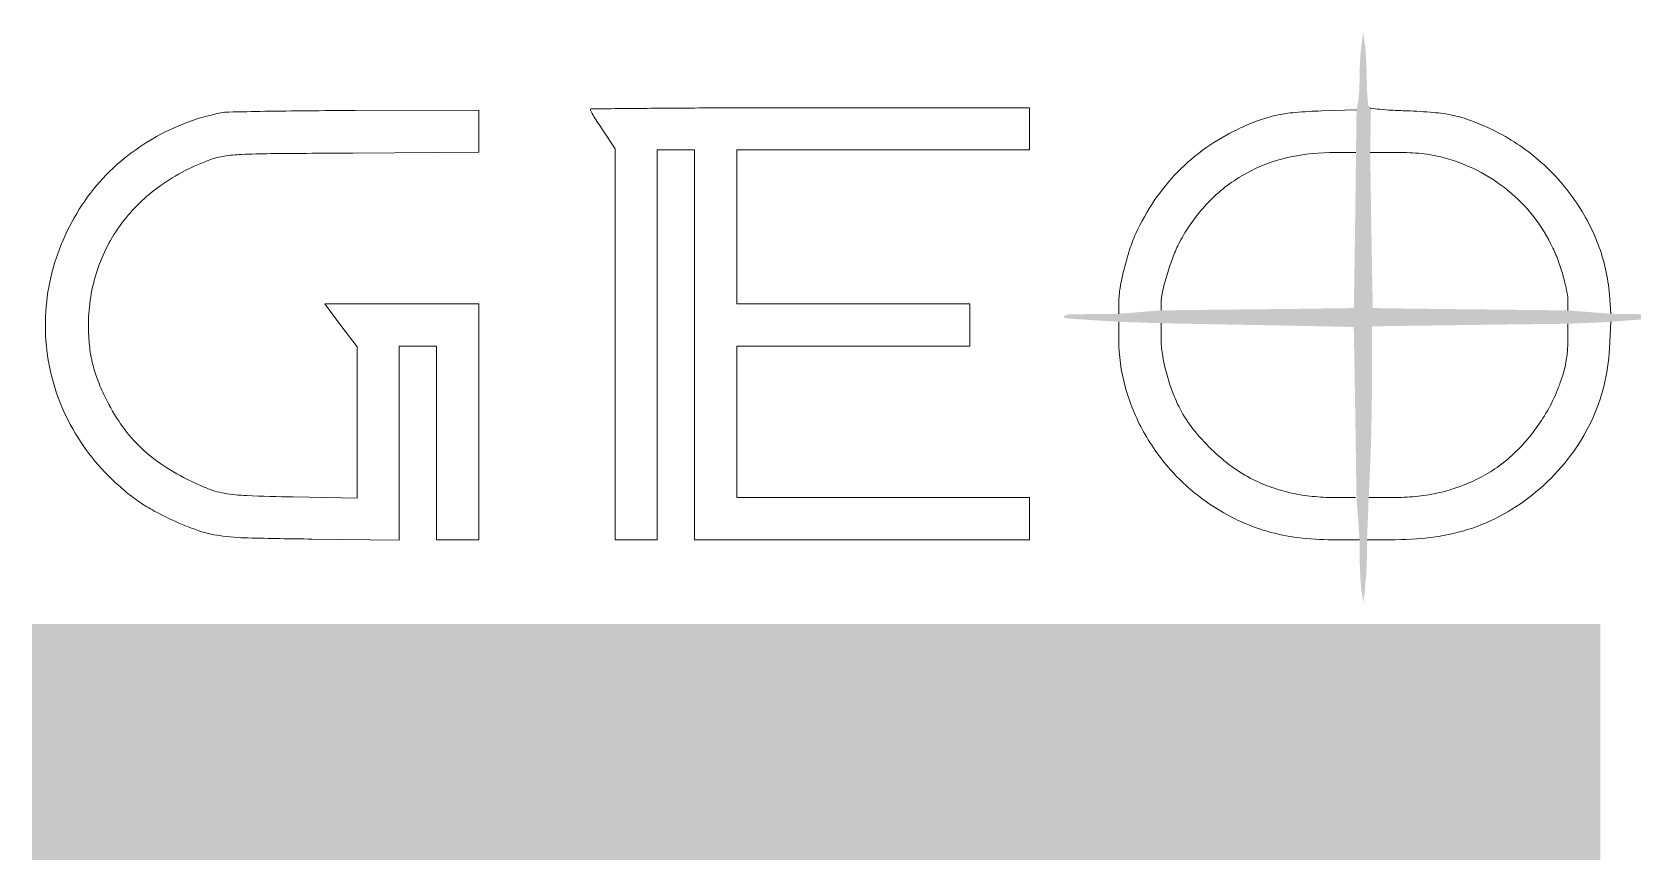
# Model space of a CAD drawing. Header units: millimetres. Extents: x 88261 to 90953, y 390274 to 392322.
# Drawn here: x 88398.9 to 88434.17, y 391669.76 to 391687.98 of the extents above; entities that cross this region are included whole.
import ezdxf

# ---------------------------------------------------------------- set-up
doc = ezdxf.new("R2010")
doc.units = ezdxf.units.MM
doc.header["$LTSCALE"] = 25
doc.layers.add('CARTOUCHE', color=7, linetype='Continuous')

msp = doc.modelspace()

# ---------------------------------------------------------------- hatches: boundary and pattern name
at = {"layer": 'CARTOUCHE', "lineweight": 18}
h = msp.add_hatch(color=250, dxfattribs=at)
h.dxf.hatch_style = 1
edge = h.paths.add_edge_path()
edge.add_line((88428.37682001613, 391685.333178998), (88428.39319326187, 391686.3080317876))
edge.add_arc((88428.40238114673, 391686.3718636474), 0.06448971579772005, 212.8659199016519, 261.80916912650514, ccw=False)
edge.add_arc((88428.43590243167, 391686.3935211666), 0.1043986713402147, 186.0202106367225, 212.8658740740559, ccw=False)
edge.add_arc((88434.01426029071, 391686.9818171363), 5.713691723817414, 184.5023271065326, 186.0201847044792, ccw=False)
edge.add_arc((88432.90701067395, 391686.8946346093), 4.603015125613179, 182.2385938999627, 184.5023911120842, ccw=False)
edge.add_arc((88435.50859764247, 391686.996338729), 7.206589300094498, 180.6206371656866, 182.2386430970711, ccw=False)
edge.add_arc((88418.95444994589, 391686.8170030625), 9.34852976468669, 0.6207072933537882, 1.962329941071835)
edge.add_arc((88417.22759821656, 391686.7578393605), 11.07639470123235, 1.962316583954982, 3.143745092480347)
edge.add_arc((88418.36742403131, 391686.8204584105), 9.934850118438252, 3.143656127583573, 4.331959945890126)
edge.add_arc((88426.01754150091, 391687.3999654921), 2.262814811491418, 4.331953134490058, 7.896150800018173)
edge.add_line((88428.25890187436, 391687.7108264698), (88428.22099796496, 391687.9841192825))
edge.add_line((88428.22099796525, 391687.9841192823), (88428.18217754073, 391687.6834971886))
edge.add_arc((88431.12846693868, 391687.3030300571), 2.970753516390085, 172.6418677379724, 175.4118691961524)
edge.add_arc((88436.08804904245, 391686.9050193159), 7.946280342525443, 175.4118240333538, 176.7408420374959)
edge.add_arc((88436.51798925974, 391686.8805405328), 8.376916849301573, 176.7408689037175, 178.0575114317779)
edge.add_arc((88433.37761709961, 391686.9870496711), 5.234739022057308, 178.0575207558412, 179.930134339039)
edge.add_arc((88422.74508352828, 391687.0000117777), 5.397802450868371, 358.2188882868127, 359.9301668250384, ccw=False)
edge.add_arc((88422.57689754158, 391687.0052344259), 5.566069506320558, 356.5466439704362, 358.218963501737, ccw=False)
edge.add_arc((88423.20200580842, 391686.9675051793), 4.939823675317771, 354.8922780529327, 356.5467222426598, ccw=False)
edge.add_arc((88427.29809571203, 391686.6013821501), 0.8274036370375383, 348.69005525106274, 354.8922985110535, ccw=False)
edge.add_line((88428.10943169432, 391686.4391147729), (88428.07645656605, 391686.274238968))
edge.add_line((88428.07645656605, 391686.274238968), (88428.06671761296, 391685.4863732107))
edge.add_line((88428.06671761355, 391685.4863732106), (88428.04283165722, 391683.6250989178))
edge.add_arc((88028.35945011378, 391688.7543854637), 399.7162932161204, 359.170777089729, 359.2647421628653, ccw=False)
edge.add_arc((88224.70189539745, 391685.9124875923), 203.3532819243008, 359.01496077577315, 359.1708052720279, ccw=False)
edge.add_arc((83801.90632617363, 391761.9495397543), 4626.802420373217, 359.008870989098, 359.0150589332839, ccw=False)
edge.add_arc((88428.00585968391, 391681.9171379141), 0.01065076800678347, 314.5844371168348, 359.0088885955419, ccw=False)
edge.add_arc((88428.00572321605, 391681.9172763887), 0.01084518718100135, 270.81307076508574, 314.58438974497153, ccw=False)
edge.add_arc((88298.58026872127, 400800.423643315), 9119.435679678856, 270.8092890823922, 270.81318519539866, ccw=False)
edge.add_arc((88422.92010134173, 391998.0388210684), 316.1727077523441, 270.68507211082556, 270.8092893486464, ccw=False)
edge.add_arc((88419.2706619043, 392303.1933254527), 621.3490337577995, 270.6101850342484, 270.6851279111803, ccw=False)
edge.add_line((88425.88774117146, 391681.8795271085), (88423.76972187194, 391681.8569685363))
edge.add_line((88423.76972187223, 391681.8569685363), (88422.84052630828, 391681.7803724315))
edge.add_line((88422.84052630799, 391681.7803724308), (88422.30760532286, 391681.7749240651))
edge.add_arc((88422.76332881447, 391637.1984074933), 44.5788460324294, 90.5857371791007, 91.32416263020318)
edge.add_arc((88421.73652579571, 391681.6196912911), 0.1456964850557499, 91.32415781389543, 133.187201179481)
edge.add_arc((88421.65348175477, 391681.7081637897), 0.02435524876871221, 133.187169278735, 265.4204981378471)
edge.add_arc((88424.13117855816, 391712.6416942745), 31.0569556829546, 265.4205309885543, 266.381260991863)
edge.add_line((88422.17095891683, 391681.6466618457), (88422.84052630799, 391681.6043168725))
edge.add_line((88422.84052630799, 391681.6043168725), (88423.76972187194, 391681.5720847732))
edge.add_line((88423.76972187223, 391681.5720847731), (88425.88774117175, 391681.5327963625))
edge.add_arc((88413.28466597392, 391002.0910387889), 679.5586357624661, 88.86880742302043, 88.93733317327599, ccw=False)
edge.add_arc((88419.88120181923, 391336.1598150416), 345.4247381224845, 88.75515702332791, 88.86883184055978, ccw=False)
edge.add_arc((88186.71870830032, 380606.192793919), 11077.92477412384, 88.75194840437382, 88.75515696802631, ccw=False)
edge.add_arc((88428.00553215173, 391681.4801543381), 0.009381450759404563, 43.643424895504324, 88.7520198707964, ccw=False)
edge.add_arc((88428.00509083696, 391681.479733424), 0.009991308641374843, 1.067466861583796, 43.64349606516549, ccw=False)
edge.add_arc((80368.24136309413, 391531.3128117076), 8061.172528524856, 1.0634968959761864, 1.0673930089827763, ccw=False)
edge.add_arc((88145.4513656706, 391675.6861552976), 282.622593831524, 0.9406740017652737, 1.0635161412773186, ccw=False)
edge.add_arc((87872.07407108246, 391671.1973239935), 556.0367390450037, 0.866664161615688, 0.9406903061722005, ccw=False)
edge.add_line((88428.0472006803, 391679.6076945693), (88428.07551982783, 391677.7356388007))
edge.add_line((88428.07551982783, 391677.7356388008), (88428.1424068776, 391676.8064432368))
edge.add_line((88428.1424068773, 391676.806443237), (88428.14645833423, 391676.3555100956))
edge.add_arc((88434.86613767542, 391676.4158776233), 6.719950497027732, 180.514713770085, 182.1409698804005)
edge.add_arc((88436.31664750894, 391676.4700929576), 8.171473173140791, 182.1408923200766, 183.5453088879516)
edge.add_arc((88435.49766970071, 391676.4193505032), 7.350924913205662, 183.5452969668725, 184.961172256826)
edge.add_arc((88429.93815508991, 391675.9367516404), 1.77050339069125, 184.9611561424117, 189.0383519958176)
edge.add_line((88428.189635319, 391675.6586134231), (88428.22876084712, 391675.4126498916))
edge.add_line((88428.22876084741, 391675.4126498918), (88428.26718313881, 391675.7952598299))
edge.add_arc((88421.87348738633, 391676.4373236715), 6.425853355676855, 354.2655027964533, 355.7817561828696)
edge.add_arc((88417.55154210754, 391676.7560822826), 10.75953747473258, 355.7818031037247, 356.812432638169)
edge.add_arc((88418.00137905608, 391676.7310362426), 10.30900380871897, 356.8124002588667, 357.8510510389626)
edge.add_arc((88424.23339586501, 391676.4971913521), 4.072601245078104, 357.8509911607549, 359.9291667146809)
edge.add_line((88428.30599399778, 391676.4921565021), (88428.30638262298, 391676.8064897902))
edge.add_line((88428.3063826224, 391676.8064897903), (88428.34403663, 391677.7356388007))
edge.add_line((88428.3440366303, 391677.7356388008), (88428.37966821913, 391678.5145233174))
edge.add_arc((88408.12620196346, 391679.4410729222), 20.27464893736568, 357.3806758343888, 358.4445362270199)
edge.add_arc((88367.134137846, 391680.5542885868), 61.28182598890763, 358.4444510849934, 358.9108380864265)
edge.add_arc((88362.66029093793, 391680.6393503735), 65.75648146893882, 358.9108327543005, 359.3721777477914)
edge.add_arc((88383.84109657229, 391680.4072242936), 44.57440390711439, 359.3722121005695, 359.9896397965987)
edge.add_line((88428.4154997507, 391680.3991643649), (88428.41569969052, 391681.5049055738))
edge.add_line((88428.41569969052, 391681.5049055743), (88429.57719414524, 391681.5208038368))
edge.add_arc((88451.98398824054, 390044.4355014183), 1637.238636184662, 90.76605316843069, 90.78415863471918, ccw=False)
edge.add_arc((88468.40465525136, 388816.1157477356), 2865.668143965253, 90.75407305027107, 90.76599057239912, ccw=False)
edge.add_arc((88467.41883386538, 388890.8435822837), 2790.933807179917, 90.74210898686869, 90.75402650899667, ccw=False)
edge.add_arc((88446.18645473936, 390530.0069751113), 1151.632906701529, 90.71894430036218, 90.74209179520682, ccw=False)
edge.add_line((88431.73620736663, 391681.5492201673), (88432.73216621776, 391681.5617186048))
edge.add_line((88432.73216621805, 391681.5617186052), (88433.67770148179, 391681.601605317))
edge.add_line((88433.67770148179, 391681.6016053169), (88434.08849758329, 391681.6363303385))
edge.add_arc((88435.38593654142, 391666.2875105825), 15.40355854163255, 94.18360983123802, 94.83173796127431, ccw=False)
edge.add_arc((88435.61916453327, 391663.0987845943), 18.60080246788469, 93.62090394300748, 94.1835473674775, ccw=False)
edge.add_arc((88435.50156378973, 391664.9568383431), 16.73903082036911, 93.0547499828898, 93.62083113327611, ccw=False)
edge.add_arc((88434.81881018932, 391677.7506226201), 3.927041567960631, 91.39296855134279, 93.05474621695771, ccw=False)
edge.add_arc((88434.71799151594, 391681.8966932634), 0.220254681814903, 271.3929698933792, 296.1857749080498)
edge.add_arc((88434.80850618886, 391681.7126278847), 0.01513771587518368, 296.1856584359072, 439.7950906544458)
edge.add_arc((88434.37436709966, 391679.3009621173), 2.465567988617475, 79.79512283019537, 86.27446541352464)
edge.add_arc((88434.10406217241, 391675.1498023646), 6.625518954989498, 86.2744338192853, 89.37257165947607)
edge.add_line((88434.17661472893, 391681.7749240657), (88433.67912440823, 391681.7803724314))
edge.add_line((88433.67912440823, 391681.7803724308), (88432.73372613359, 391681.8553324949))
edge.add_line((88432.7337261333, 391681.8553324952), (88430.58837755205, 391681.8788829568))
edge.add_arc((88437.7597039842, 392335.1393531433), 653.2998314944155, 269.2988541651295, 269.37104684492823, ccw=False)
edge.add_arc((88433.82567757013, 392013.6623584812), 331.7987667053928, 269.1789600696244, 269.2988228294371, ccw=False)
edge.add_arc((88579.10554173199, 402150.6885330488), 10469.86593470105, 269.17547934051174, 269.17891708728223, ccw=False)
edge.add_arc((88428.44322558754, 391681.9163397995), 0.009662161165478595, 223.195668459352, 269.1753562656902, ccw=False)
edge.add_arc((88428.44393652194, 391681.9170073094), 0.01063735197757497, 181.1105947891525, 223.1956624871824, ccw=False)
edge.add_arc((94108.24690033303, 391792.0353923545), 5680.880972647209, 181.1056529030033, 181.1106949315997, ccw=False)
edge.add_arc((88654.32218858186, 391686.7761778824), 225.9406188320433, 180.9653378488749, 181.1055978996117, ccw=False)
edge.add_arc((88872.4880099346, 391690.4519729509), 444.1374040423534, 180.8807330126606, 180.9653015793836, ccw=False)
edge.add_line((88428.40307722421, 391683.6250989179), (88428.37682001613, 391685.3331789979))
h = msp.add_hatch(color=250, dxfattribs=at)
h.dxf.hatch_style = 1
h.paths.add_polyline_path([(88398.90007590322, 391672.3517703882), (88398.90007590322, 391669.7554886655), (88416.17218167492, 391669.7554886655), (88433.4442874472, 391669.7554886655), (88433.4442874472, 391672.3517703882), (88433.4442874472, 391674.9480521104), (88416.17218167492, 391674.9480521104), (88398.90007590322, 391674.9480521104)])

# ---------------------------------------------------------------- linework, layer by layer
at = {"layer": 'CARTOUCHE', "color": 1, "lineweight": 18, "elevation": 14.574}
for points in [[(88411.19839109568, 391686.2760392029, 0.133177), (88411.20604717493, 391686.2481782034, 0.002916), (88411.27868731128, 391686.1266675724, 0.006442), (88411.36691071355, 391685.9851715302, 0.004282), (88411.47154529433, 391685.8251060615), (88411.74456093315, 391685.415166843), (88411.74469949299, 391681.1108050402), (88411.74483810697, 391676.8064432375), (88412.20943588851, 391676.8064432375), (88412.67403367005, 391676.8064432375), (88412.67403367005, 391681.0971403995), (88412.67403367005, 391685.3878375615), (88413.08397288929, 391685.3878375615), (88413.49391210912, 391685.3878375615), (88413.49391210912, 391681.0971403995), (88413.49391210912, 391676.8064432375), (88417.18336508231, 391676.8064432375), (88420.8728180555, 391676.8064432375), (88420.8728180555, 391677.2710410191), (88420.8728180555, 391677.7356388012), (88417.64796286443, 391677.7356388012), (88414.42310767219, 391677.7356388012), (88414.42310767219, 391679.4027249597), (88414.42310767219, 391681.0698111185), (88416.9920601134, 391681.0698111185), (88419.56101255462, 391681.0698111185), (88419.56101255462, 391681.5344089002), (88419.56101255462, 391681.9990066823), (88416.9920601134, 391681.9990066823), (88414.42310767219, 391681.9990066823), (88414.42310767219, 391683.693422121), (88414.42310767219, 391685.3878375615), (88417.64796286443, 391685.3878375615), (88420.8728180555, 391685.3878375615), (88420.8728180555, 391685.8524353437), (88420.8728180555, 391686.3170331251), (88416.03553526831, 391686.3170331251, 0.000794), (88414.18068546947, 391686.3140873564, 0.001325), (88412.61924502061, 391686.3049911871, 7.099999999999999e-05), (88411.21504047565, 391686.292891968, 0.41264)], [(88403.05788093683, 391686.2028856582, 0.045603), (88402.23362462042, 391685.9615393542, 0.043849), (88401.45524848282, 391685.5723696784, 0.044176), (88400.76210357453, 391685.0567611919, 0.047919), (88400.19085250708, 391684.4400772708, 0.089112), (88399.39730829065, 391682.8919014165, 0.092692), (88399.20711518585, 391681.1860974284, 0.093226), (88399.64592527627, 391679.5347898307, 0.091365), (88400.656573413, 391678.1424442271, 0.016184), (88400.97721283935, 391677.8564585473, 0.024847), (88401.27419560187, 391677.6324263273, 0.024772), (88401.59260659915, 391677.4384883458, 0.015957), (88401.97881219588, 391677.2444303345, 0.024108), (88402.55639676907, 391677.0100407535, 0.050189), (88403.02821330697, 391676.896076065, 0.028074), (88403.66037789936, 391676.8450268265, 0.003358), (88405.06282883318, 391676.8201620451), (88406.98954316293, 391676.7989463243), (88406.98954316293, 391678.9343786931), (88406.98954316293, 391681.0698111185), (88407.39948238275, 391681.0698111185), (88407.809421602, 391681.0698111185), (88407.809421602, 391678.938127178), (88407.809421602, 391676.8064432375), (88408.27401938353, 391676.8064432375), (88408.73861716565, 391676.8064432375), (88408.73861716565, 391679.4027249597), (88408.73861716565, 391681.9990066823), (88407.04275611643, 391681.9990066823), (88405.34689506661, 391681.9990066823), (88405.70362133294, 391681.526073579), (88406.06034759985, 391681.0531405301), (88406.06034759985, 391679.3890068086), (88406.06034759985, 391677.7248731425), (88404.65288961394, 391677.7490901637, -0.005098), (88403.63242583844, 391677.7770577481, -0.034506), (88403.13038163906, 391677.8307688597, -0.053541), (88402.73592724494, 391677.9452828115, -0.022518), (88402.23424821947, 391678.1781328788, -0.036548), (88401.66628978419, 391678.5284204758, -0.04511), (88401.19715381152, 391678.9364658308, -0.04511), (88400.8088005698, 391679.4220354471, -0.036546), (88400.48222445912, 391680.0039691478, -0.023573), (88400.32173002983, 391680.3930881002, -0.03255), (88400.21770964697, 391680.7562187656, -0.032233), (88400.16104178183, 391681.1325336224, -0.022473), (88400.14382941736, 391681.5617381812, -0.078227), (88400.33328375692, 391682.7283398772, -0.080916), (88400.87136795366, 391683.7654194725, -0.078737), (88401.72583684471, 391684.5998869922, -0.06879), (88402.83549240761, 391685.1762356267, -0.04729700000000001), (88403.13360059081, 391685.2514519852, -0.026634), (88403.50523651083, 391685.2885052981, -0.009242), (88404.15557797154, 391685.3064829367, -0.000659), (88405.9646951154, 391685.3206563399), (88408.73861716565, 391685.3387301217), (88408.73861716565, 391685.8005523426), (88408.73861716565, 391686.2623745622), (88406.01935367828, 391686.2563858421, 0.001608), (88404.95983991161, 391686.2506440694, 0.002357), (88404.02772487054, 391686.238199845, 0.001122), (88403.23484978435, 391686.2220956285, 0.042813)]]:
    msp.add_lwpolyline(points, format="xyb", close=True, dxfattribs=at)
for points in [[(88433.6806177182, 391681.7803560772), (88433.67912440823, 391681.7803724313), (88433.64630407275, 391682.2039762915, 0.07209700000000001), (88433.39854096266, 391683.3053755148, 0.064488), (88432.84263687179, 391684.3375930132, 0.06316000000000001), (88432.0289625632, 391685.2128334704, 0.06384), (88431.02532553516, 391685.8535549685, 0.021781), (88430.58749399643, 391686.037179972, 0.03569), (88430.20143707137, 391686.1491168283, 0.031436), (88429.77031651157, 391686.2133974291, 0.012974), (88429.18091956613, 391686.2483380798, -0.005497999999999999), (88428.84038005053, 391686.2634208903, -0.012665), (88428.58486690297, 391686.2840567937, -0.00926), (88428.39319326187, 391686.3080317888, -0.08812778786472145), (88428.37177147652, 391686.3151012345)], [(88428.07645656605, 391686.2742389685), (88427.30321789655, 391686.2481013529, 0.013466), (88426.72440809692, 391686.2129125535, 0.031631), (88426.29644450586, 391686.1478418077, 0.035375), (88425.90976223204, 391686.0346146284, 0.021292), (88425.46898847766, 391685.8492172656, 0.043916), (88424.75960117561, 391685.4349974061, 0.044968), (88424.13952465256, 391684.9061543324, 0.044738), (88423.6212832082, 391684.2722544952, 0.042585), (88423.21431069198, 391683.5460717103, 0.028158), (88423.07776135945, 391683.1933823612, 0.017517), (88422.95596213109, 391682.7666998585, 0.017455), (88422.86812215956, 391682.3507569963, 0.042962), (88422.84090924572, 391682.0400006038), (88422.84052630857, 391681.7803724313)], [(88423.76972187223, 391681.8569685367), (88423.76972187223, 391682.0012321051, -0.05694), (88423.79896638944, 391682.2572003398, -0.016378), (88423.9017136101, 391682.6430200476, -0.01711), (88424.0368126324, 391683.0410241864, -0.030603), (88424.17845029471, 391683.3559541435, -0.065702), (88424.7663465343, 391684.188135077, -0.071815), (88425.5343752043, 391684.8106756073, -0.07103999999999999), (88426.45464114408, 391685.1953465561, -0.062296), (88427.48867040937, 391685.3301693895), (88428.05983195169, 391685.333153297)], [(88428.37682001671, 391685.3331789987), (88428.96143144026, 391685.3331789987, -0.011217), (88429.24675334507, 391685.3267770594, -0.015151), (88429.50410630059, 391685.3073960624, -0.016539), (88429.73959473748, 391685.2745608061, -0.019696), (88429.95890571474, 391685.2275864722, -0.05377099999855758), (88430.72866197879, 391684.9397548095, -0.055302), (88431.41149445582, 391684.4965118549, -0.055575), (88431.97773551947, 391683.916643536, -0.055327), (88432.4033359476, 391683.2254689594, -0.024315), (88432.52827897173, 391682.9238876079, -0.019169), (88432.63469870115, 391682.586814374, -0.019521), (88432.7091832363, 391682.2664537064, -0.046179), (88432.73291822552, 391682.0228220732), (88432.7337261333, 391681.8553324959)], [(88422.84052630857, 391681.6043168732), (88422.84052630857, 391681.2039909482, 0.067075), (88422.97888199711, 391680.1772859839, 0.05998), (88423.38564845122, 391679.1812548041, 0.058842), (88424.02661930275, 391678.2929971379, 0.059728), (88424.85394207382, 391677.5835355006, 0.03609), (88425.46965831862, 391677.2331295128, 0.041078), (88426.10378061567, 391676.9921725953, 0.039795), (88426.78599643608, 391676.8528317416, 0.030491), (88427.5459708934, 391676.8064432375), (88428.14240687789, 391676.8064432375)], [(88428.05216290202, 391677.7356388012), (88427.5874026856, 391677.7356388012, -0.025071), (88427.10166488454, 391677.7600096881, -0.029431), (88426.64653784625, 391677.8330412891, -0.030171), (88426.21304887609, 391677.9568845825, -0.029081), (88425.7920886876, 391678.1332504924, -0.046061), (88425.33390792989, 391678.4122424985, -0.032662), (88424.87497993541, 391678.8021822593, -0.032791), (88424.47338183149, 391679.2458837992, -0.048361), (88424.18855425814, 391679.68692314, -0.029242), (88424.02104019333, 391680.0637440255, -0.024422), (88423.88700761396, 391680.4807232127, -0.02509), (88423.79861668363, 391680.8913908124, -0.040481), (88423.76972187223, 391681.2477034226), (88423.76972187223, 391681.5713329893)], [(88428.30638256535, 391676.8064432375), (88428.9301478301, 391676.8064432375, 0.038682), (88429.88160566281, 391676.8801627711, 0.049486), (88430.73197882419, 391677.1005122077, 0.051214), (88431.49918367999, 391677.4756427768, 0.046279), (88432.2028093689, 391678.0101025647, 0.045769), (88432.79153931508, 391678.6584710155, 0.049621), (88433.23455915292, 391679.3866105773, 0.050196), (88433.52155366534, 391680.1799106884, 0.048921), (88433.64791928878, 391681.0214215098), (88433.67770148179, 391681.6016053169)], [(88432.7337261333, 391681.5617381812), (88432.7337261333, 391681.2179412332, -0.08237800000128859), (88432.58539487404, 391680.3237444768, -0.062822), (88432.14926447399, 391679.4305951416, -0.06190900000000001), (88431.49648666236, 391678.6608964338, -0.074428), (88430.71135931852, 391678.1293142557, -0.028567), (88430.28146207129, 391677.952871169, -0.030326), (88429.8426659187, 391677.8306205159, -0.029308), (88429.37891414243, 391677.7593532384, -0.023475), (88428.87409951916, 391677.7356388012), (88428.3440366303, 391677.7356388012)]]:
    msp.add_lwpolyline(points, format="xyb", dxfattribs=at)

doc.saveas('drawing.dxf')
